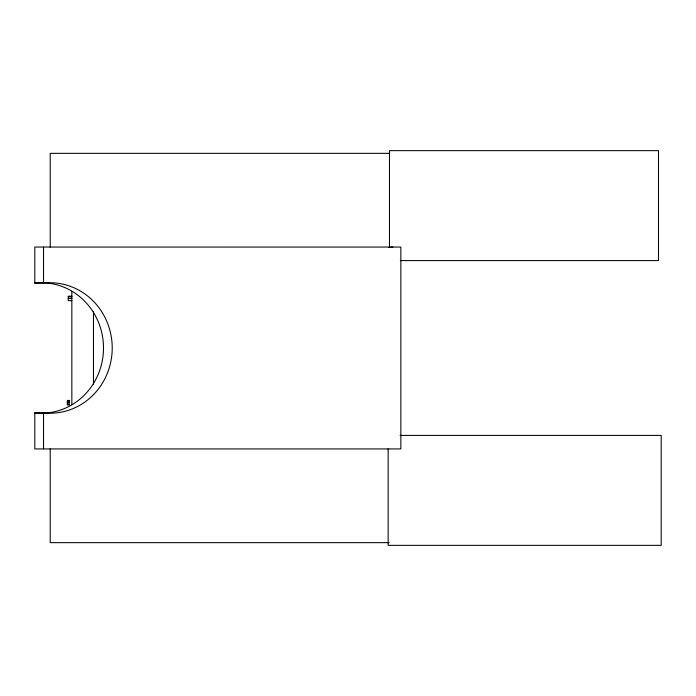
<?xml version="1.0" encoding="UTF-8"?>
<svg xmlns="http://www.w3.org/2000/svg" width="696" height="696" viewBox="0 0 696 696"><rect width="100%" height="100%" fill="white"/><g stroke="black" fill="none" stroke-linecap="round" stroke-linejoin="round"><path stroke-width="1.04" d="M34.809 412.867L34.809 448.92L400.861 448.92L400.861 247.063L34.809 247.054L34.809 283.107A65.241 62.17 90 0 1 103.504 347.983A65.241 62.17 90 0 1 34.809 412.867L43.526 412.867A65.241 62.17 90 0 0 112.221 347.983A65.241 62.17 90 0 0 43.517 283.107L34.809 283.107L36.958 282.889M43.526 448.92L43.526 412.867M43.526 283.107L43.526 247.054M388.899 247.385L392.901 247.071M389.586 153.346L50.216 153.346L50.216 247.106M400.33 260.591L658.494 260.591L658.494 150.649L389.482 150.649L389.482 247.106M71.845 296.191L68.243 296.191L68.243 300.646L71.845 300.646M68.243 296.783L71.845 296.783M68.243 298.419L71.845 298.419M69.139 400.444L67.338 400.444L67.338 404.907L69.139 404.907M67.338 401.035L69.139 401.035M67.338 402.671L69.139 402.671M67.338 404.315L69.139 404.315M400.07 435.409L661.2 435.409L661.2 545.351L388.15 545.351L388.15 448.894M389.108 542.654L50.216 542.654L50.216 448.894M93.473 311.608L93.473 384.392M71.845 291.546L71.845 404.454M69.139 400.33L69.139 405.02"/></g></svg>
